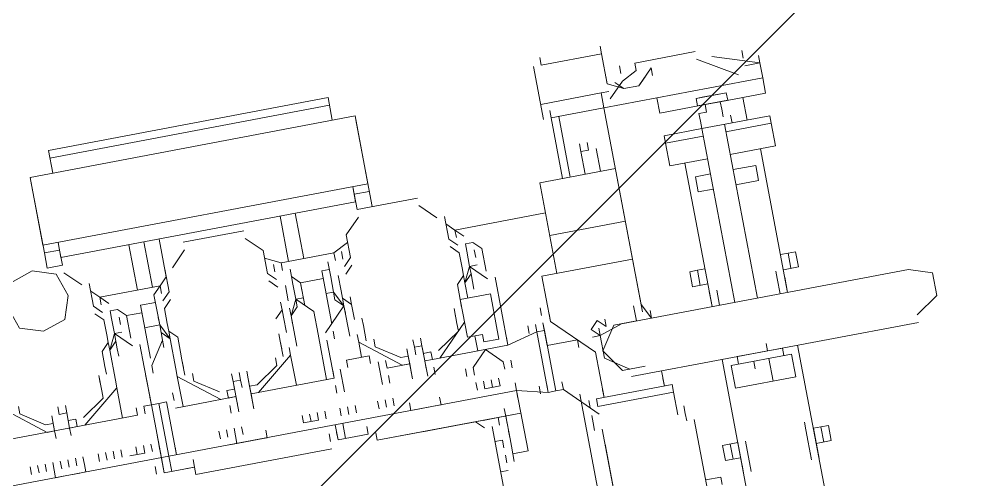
# Model space of a CAD drawing. Extents: x 407440 to 411585, y 6041728 to 6045069.
# Drawn here: x 408249.29 to 408256.49, y 6044183.63 to 6044187.07 of the extents above; entities that cross this region are included whole.
import ezdxf

# ---------------------------------------------------------------- set-up
doc = ezdxf.new("R2010")
doc.units = 0
doc.header["$LTSCALE"] = 5
doc.linetypes.add('foc-TIELINE', pattern=[1.875, 1.25, -0.625])
doc.layers.add('P-PROPOSED-EXISTING-H', color=59, linetype='Continuous')
doc.layers.add('T-TIE', color=201, linetype='foc-TIELINE')

# ---------------------------------------------------------------- blocks, each defined once
blk = doc.blocks.new('P-RIG-877')
at = {"layer": 'T-TIE', "linetype": 'ByBlock', "lineweight": 5}
for points in [[(10.149, -20.6768), (10.126, -20.7112), (10.0916, -20.7112), (10.0801, -20.6768), (10.0801, -20.2405), (10.0916, -20.2061), (10.126, -20.2061), (10.149, -20.2405)], [(10.1604, -20.6768), (10.1604, -20.2405)], [(9.7127, -20.4701), (9.7357, -20.4013), (9.7586, -20.4013)], [(9.7357, -20.4242), (9.7357, -20.4013), (9.7242, -20.4013)], [(9.7816, -20.4701), (9.7931, -20.4701), (9.7816, -20.4701), (9.7816, -20.4013), (9.7586, -20.4013), (9.7586, -20.6424), (9.7357, -20.6424), (9.7357, -20.6309)], [(9.8045, -20.4587), (9.816, -20.4587), (9.816, -20.4013), (9.8275, -20.4013), (9.8275, -20.4701)], [(9.8619, -20.4701), (9.8619, -20.4013), (9.8275, -20.4013)], [(10.0456, -20.4242), (10.0456, -20.4013), (10.0227, -20.4013), (10.0227, -20.4127)], [(10.3097, -20.4242), (10.3097, -20.4013), (10.2867, -20.4013), (10.2867, -20.4127), (10.2867, -20.4242), (10.3327, -20.4242)], [(9.7242, -20.4242), (9.7127, -20.4242)], [(10.0571, -20.4242), (10.0801, -20.4242), (9.8619, -20.4242)], [(10.0456, -20.4127), (10.0227, -20.4127), (10.0227, -20.4242)], [(10.3901, -20.4242), (10.1604, -20.4242)], [(10.2867, -20.4127), (10.3097, -20.4127)], [(9.7471, -20.4357), (9.7127, -20.4931)], [(9.7816, -20.4357), (9.816, -20.4357)], [(9.9079, -20.4701), (9.9079, -20.4357), (9.8849, -20.4357), (9.8849, -20.4701)], [(10.0456, -20.4357), (10.0571, -20.4357), (10.0801, -20.4357)], [(10.3212, -20.4357), (10.3327, -20.4357), (10.2867, -20.4357), (10.2753, -20.4357)], [(10.1719, -20.4472), (10.1604, -20.4472), (10.1604, -20.5161), (10.1719, -20.5161)], [(9.7586, -20.562), (9.7816, -20.562), (9.7816, -20.4931), (9.7931, -20.4931), (9.7931, -20.5046), (9.8045, -20.5046), (9.816, -20.5046), (9.816, -20.4587)], [(9.7701, -20.5046), (9.7701, -20.4587), (9.7816, -20.4587), (9.7816, -20.4701), (9.7816, -20.4931), (9.7816, -20.5046), (9.7701, -20.5046), (9.7701, -20.4931), (9.7701, -20.4701)], [(9.7701, -20.4701), (9.7701, -20.4587), (9.7701, -20.4701)], [(9.7816, -20.5046), (9.7816, -20.4587), (9.7816, -20.4701), (9.7931, -20.4701), (9.8045, -20.4701)], [(10.0801, -20.4701), (9.816, -20.4701)], [(10.1604, -20.5046), (10.1604, -20.4701), (10.149, -20.4701)], [(10.2064, -20.4701), (10.1719, -20.4701)], [(9.7012, -20.4931), (9.7012, -20.5849), (9.7127, -20.5849), (9.7242, -20.6079), (9.7471, -20.6309)], [(9.7931, -20.4931), (9.7816, -20.4931)], [(10.1834, -20.4931), (10.1719, -20.4931)], [(9.8275, -20.5046), (9.8275, -20.562), (9.816, -20.562), (9.816, -20.5046), (10.0801, -20.5046)], [(9.8275, -20.562), (9.8619, -20.562), (9.8619, -20.5046)], [(9.8849, -20.5046), (9.8849, -20.5275), (9.9079, -20.5275), (9.9079, -20.5046)], [(10.0571, -20.5275), (10.0801, -20.5275)], [(10.2867, -20.5275), (10.3327, -20.5275)], [(9.8619, -20.539), (10.0801, -20.539), (10.0571, -20.539)], [(10.0456, -20.539), (10.0456, -20.562), (10.0227, -20.562), (10.0227, -20.5505)], [(10.0456, -20.5505), (10.0227, -20.5505), (10.0227, -20.539)], [(10.3901, -20.539), (10.1604, -20.539)], [(10.3097, -20.539), (10.3097, -20.562), (10.2867, -20.562), (10.2867, -20.539), (10.3327, -20.539), (10.3212, -20.539)], [(10.2867, -20.5505), (10.3097, -20.5505)], [(9.7242, -20.562), (9.7127, -20.562), (9.7357, -20.5849), (9.7357, -20.6079), (9.7242, -20.6194)], [(9.7357, -20.5849), (9.7242, -20.5735)], [(10.3441, -20.5735), (10.3327, -20.5735), (10.3327, -20.5964)], [(10.3901, -20.5964), (10.2408, -20.5964)], [(9.7127, -20.6079), (9.7012, -20.6079)], [(9.7242, -20.6309), (9.7357, -20.6079)], [(10.2408, -20.6079), (10.2293, -20.6079), (10.2178, -20.6079), (10.2293, -20.6079)], [(10.1949, -20.7342), (10.1834, -20.7342), (10.1834, -20.6194), (10.1949, -20.6194), (10.2293, -20.6194)], [(10.1949, -20.6194), (10.1949, -20.7342), (10.1949, -20.6194)], [(9.7127, -20.6309), (9.7242, -20.6309), (9.6783, -20.6309), (9.6668, -20.6309)], [(9.6783, -20.6309), (9.6783, -20.7227), (9.6668, -20.7227)], [(9.7357, -20.7342), (9.7357, -20.6424)], [(9.7586, -20.6424), (9.7586, -20.7227), (9.7471, -20.7227)], [(10.0686, -20.6424), (9.7586, -20.6424), (9.9882, -20.6424)], [(9.8505, -20.6424), (9.8505, -20.7572), (9.9882, -20.7572)], [(9.9308, -20.6424), (9.9308, -20.7572), (9.9308, -20.6424)], [(10.0686, -20.6309), (10.0801, -20.6309), (10.0571, -20.6424), (9.9882, -20.6424), (9.9882, -20.7801), (10.0571, -20.7801), (10.1145, -20.7227), (10.1834, -20.7227), (10.1719, -20.7227)], [(10.1834, -20.6309), (10.1604, -20.6309), (10.1834, -20.6309)], [(10.1834, -20.6309), (10.1719, -20.6309)], [(10.0571, -20.6538), (10.0801, -20.6538), (10.0801, -20.6883), (10.1145, -20.7112), (10.149, -20.6883), (10.149, -20.6538)], [(9.8505, -20.6653), (9.816, -20.6653)], [(9.8045, -20.6883), (9.816, -20.6883), (9.816, -20.6768), (9.8045, -20.6768)], [(9.8505, -20.6883), (9.816, -20.6883)], [(10.0916, -20.7227), (10.0916, -20.7112), (10.0801, -20.7227), (10.0686, -20.7112), (10.0801, -20.6998), (10.0686, -20.6998)], [(9.8505, -20.7112), (9.7586, -20.7112)], [(10.0916, -20.7112), (10.0801, -20.7112)], [(9.8505, -20.7227), (9.7586, -20.7227), (9.8505, -20.7227)], [(9.7586, -20.7342), (9.6783, -20.7342)], [(10.149, -20.7801), (10.1604, -20.7801), (10.2064, -20.7342)], [(10.6312, -20.7342), (10.2293, -20.7342)], [(10.6082, -20.7342), (10.2523, -20.7342)], [(9.8964, -20.7572), (9.8964, -20.8949), (9.9079, -20.8834)], [(10.103, -20.7457), (10.0916, -20.7457), (10.0916, -20.7916), (10.0571, -20.7916), (10.0686, -20.7916), (10.0686, -20.8031), (10.0571, -20.8031)], [(10.3327, -20.7572), (10.1719, -20.7572)], [(10.1949, -20.7457), (10.1834, -20.7457)], [(10.2293, -20.7457), (10.2178, -20.7457), (10.2064, -20.7457)], [(10.0571, -20.7801), (10.0456, -20.7801)], [(10.1604, -20.7801), (10.1604, -20.7916), (10.1604, -20.8031), (10.149, -20.8031)], [(10.0456, -20.7916), (10.0342, -20.7916)], [(10.1604, -20.7916), (10.0686, -20.7916), (10.1604, -20.7916)], [(10.2408, -20.872), (10.2523, -20.872), (10.2408, -20.872), (10.2523, -20.872), (10.2408, -20.872), (10.2408, -20.849), (10.149, -20.849), (10.1604, -20.8031), (10.0686, -20.8031), (10.0801, -20.849), (10.0686, -20.849)], [(10.1604, -20.8146), (10.149, -20.8146)], [(9.9768, -20.849), (10.0801, -20.849), (10.0801, -20.9638), (10.0686, -20.9638), (10.0801, -20.9638)], [(10.1145, -20.849), (10.103, -20.849)], [(10.1604, -20.849), (10.149, -20.849), (10.1375, -20.849)], [(10.149, -20.849), (10.149, -21.3771)], [(10.1719, -21.0671), (10.1834, -21.0671), (10.1834, -20.849), (10.1834, -20.9983)], [(9.9538, -20.872), (9.9538, -20.8834), (9.9308, -20.8834), (9.9194, -20.8834), (9.9194, -20.872), (9.9308, -20.8605), (9.9653, -20.8605)], [(10.0112, -20.9064), (9.9997, -20.9064), (10.0571, -20.9064), (10.0571, -20.8834), (10.0686, -20.8834), (10.0686, -20.8605), (9.9997, -20.8605), (9.9997, -20.9064), (9.9768, -20.9064), (9.9653, -20.8949), (9.9538, -20.8949), (9.9308, -20.8949), (9.9194, -20.9064)], [(9.9423, -20.872), (9.9308, -20.872)], [(9.9768, -20.8605), (9.9538, -20.8834), (9.9768, -20.8949), (9.9653, -20.8949)], [(10.1145, -20.9064), (10.103, -20.9064), (10.0801, -20.8834), (10.103, -20.8605), (10.1145, -20.8605)], [(10.126, -20.8949), (10.1375, -20.8949), (10.1375, -20.872), (10.126, -20.872), (10.1375, -20.872)], [(10.1834, -20.872), (10.1949, -20.872), (10.1834, -20.872), (10.1719, -20.872), (10.1834, -20.872), (10.2178, -20.872), (10.2293, -20.872), (10.2523, -20.872)], [(10.2293, -20.872), (10.2408, -20.872), (10.2293, -20.872), (10.2178, -20.872)], [(10.2293, -20.872), (10.2293, -20.872)], [(10.2293, -20.872), (10.2293, -20.872)], [(10.2523, -20.872), (10.2523, -20.872)], [(10.2523, -20.872), (10.2523, -20.872)], [(9.9882, -20.8834), (9.9768, -20.8834), (9.9653, -20.8834), (9.9538, -20.8834), (9.9423, -20.8834)], [(9.9538, -20.8834), (9.9538, -20.8834)], [(9.9653, -20.8834), (9.9768, -20.8949), (9.9997, -20.8949)], [(10.1375, -20.8834), (10.126, -20.8834)], [(10.1834, -20.8834), (10.1949, -20.8834), (10.1834, -20.8834), (10.1834, -20.9064)], [(10.1834, -20.8834), (10.1834, -20.8834)], [(10.1834, -20.8834), (10.1834, -20.8834)], [(10.1834, -20.8834), (10.1834, -20.8834)], [(10.1834, -20.8834), (10.1834, -20.8834)], [(10.1949, -20.8834), (10.1949, -20.8834)], [(10.1949, -20.8834), (10.1949, -20.8834)], [(10.2178, -20.8834), (10.2293, -20.8834), (10.2178, -20.8834), (10.2293, -20.8834), (10.2178, -20.8834), (10.2293, -20.8834), (10.2178, -20.8834), (10.2293, -20.8834), (10.2178, -20.8834), (10.2178, -20.8949)], [(10.2178, -20.8834), (10.2178, -20.8834)], [(10.2178, -20.8834), (10.2178, -20.8834)], [(10.2178, -20.8834), (10.2178, -20.8834)], [(10.2178, -20.8834), (10.2178, -20.8834)], [(10.2408, -20.8834), (10.2408, -20.8834)], [(10.2408, -20.8834), (10.2408, -20.8834)], [(10.2408, -20.8834), (10.2408, -20.8834)], [(10.2408, -20.8834), (10.2408, -20.8834)], [(10.2523, -20.8834), (10.2523, -20.8834)], [(10.2523, -20.8834), (10.2523, -20.8834)], [(10.2523, -20.8834), (10.2523, -20.8834)], [(10.2523, -20.8834), (10.2523, -20.8834)], [(10.2638, -20.8834), (10.2638, -20.8949)], [(9.8734, -20.9064), (9.9079, -20.9064), (9.9194, -20.8949)], [(9.9079, -20.8949), (9.8964, -20.8949), (9.8849, -20.9064)], [(10.0571, -20.8949), (10.0801, -20.8949)], [(10.2867, -20.8949), (10.1949, -20.8949)], [(9.8849, -20.9064), (9.8849, -20.9064)], [(10.0801, -20.9523), (10.0342, -20.9064)], [(10.1375, -20.9064), (10.126, -20.9064)], [(10.1949, -20.9064), (10.1834, -20.9179), (10.1834, -21.0671)], [(9.8734, -20.9179), (9.8505, -20.9409)], [(10.0686, -20.9523), (10.0456, -20.9179), (10.0342, -20.9179), (10.0112, -20.9179), (10.0227, -20.9179)], [(10.1145, -20.9179), (10.103, -20.9179)], [(9.839, -20.9409), (9.839, -20.9868), (9.839, -21.0327), (9.8045, -21.0327)], [(10.0686, -20.9868), (10.0571, -20.9868), (10.0571, -20.9753), (10.0686, -20.9753), (10.0686, -20.9638), (10.0801, -20.9638), (10.0801, -20.9753), (10.0916, -20.9753), (10.0801, -20.9753)], [(10.103, -20.9638), (10.0916, -20.9638)], [(10.1375, -20.9638), (10.149, -20.9638), (10.149, -20.9753), (10.149, -20.9983), (10.149, -21.0097), (10.1375, -21.0097)], [(10.0456, -20.9753), (10.0571, -20.9753), (10.0456, -20.9753), (10.0571, -20.9753), (10.0456, -20.9753), (10.0571, -20.9753), (10.0456, -20.9753), (10.0571, -20.9753), (10.103, -20.9753)], [(10.0571, -20.9868), (10.0456, -20.9868)], [(10.0571, -20.9868), (10.0456, -20.9868)], [(10.0571, -20.9868), (10.0571, -20.9868)], [(10.0571, -20.9868), (10.0571, -20.9868)], [(10.0571, -20.9868), (10.0571, -20.9868)], [(10.0571, -20.9868), (10.0571, -20.9868)], [(10.0801, -20.9753), (10.0801, -20.9753)], [(10.0801, -20.9753), (10.0801, -20.9753)], [(10.0801, -20.9753), (10.0801, -20.9753)], [(10.0801, -20.9753), (10.0801, -20.9753)], [(10.0801, -20.9753), (10.0801, -20.9753)], [(10.0801, -20.9753), (10.0801, -20.9753)], [(10.0916, -20.9753), (10.0916, -20.9753)], [(10.0916, -20.9753), (10.0916, -20.9753)], [(10.0571, -21.0671), (10.0342, -21.0671), (10.0801, -21.0097), (10.0801, -20.9983), (10.0686, -20.9983), (10.0801, -20.9983), (10.0916, -20.9983), (10.0801, -20.9983), (10.0801, -21.0327), (10.0686, -21.0327)], [(10.0342, -21.0442), (10.0456, -21.0442), (10.0686, -21.0097), (10.0686, -20.9983), (10.0801, -20.9983), (10.0686, -20.9983), (10.0571, -20.9983), (10.103, -20.9983), (10.0916, -20.9983)], [(10.0801, -20.9983), (10.0801, -20.9983)], [(10.0801, -20.9983), (10.0801, -20.9983)], [(10.0801, -20.9983), (10.0801, -20.9983)], [(10.0801, -20.9983), (10.0801, -20.9983)], [(10.0801, -20.9983), (10.0801, -20.9983)], [(10.0801, -20.9983), (10.0801, -20.9983)], [(10.0916, -20.9983), (10.0916, -20.9983)], [(10.0916, -20.9983), (10.0916, -20.9983)], [(9.7012, -21.5034), (9.7127, -21.5034), (9.816, -21.5034), (9.816, -21.4804), (9.8045, -21.4804), (9.8275, -21.4804), (9.8275, -21.0327), (9.816, -21.0327), (9.816, -21.0097)], [(9.7012, -21.0097), (9.7127, -21.0097), (9.839, -21.0097)], [(9.7012, -21.469), (9.6668, -21.469), (9.6668, -21.0442), (9.7012, -21.0442)], [(9.6783, -21.469), (9.6783, -21.0442)], [(9.8505, -21.0327), (9.8734, -21.0557), (9.9079, -21.0557), (9.9194, -21.0671)], [(10.0686, -21.0442), (10.103, -21.0442)], [(10.103, -21.0327), (10.0916, -21.0327)], [(10.1375, -21.0327), (10.126, -21.0327)], [(10.1375, -21.0442), (10.126, -21.0442)], [(9.8849, -21.0557), (9.8849, -21.0557)], [(9.9079, -21.0786), (9.8964, -21.0786), (9.8849, -21.0557)], [(9.9194, -21.0557), (9.9308, -21.0671)], [(9.9997, -21.0557), (10.0112, -21.0557)], [(10.0227, -21.0557), (10.0112, -21.0557), (10.0342, -21.0557)], [(10.0686, -21.0557), (10.0571, -21.0557), (10.0571, -21.0901), (10.0686, -21.0901)], [(10.1375, -21.0557), (10.126, -21.0557)], [(9.9079, -21.0671), (9.8964, -21.0671)], [(9.9308, -21.0786), (9.9538, -21.0786), (9.9653, -21.0786), (9.9768, -21.0671)], [(9.9653, -21.0671), (9.9768, -21.0671), (9.9997, -21.0671)], [(10.0227, -21.0671), (10.0342, -21.0671)], [(9.8964, -21.0786), (9.8964, -21.159)], [(9.9423, -21.0901), (9.9538, -21.0901), (9.9653, -21.0901), (9.9768, -21.0786), (9.9538, -21.0901)], [(9.9882, -21.0786), (9.9768, -21.0786), (9.9653, -21.0786)], [(9.9653, -21.0901), (9.9768, -21.0786), (10.0112, -21.1131)], [(9.9768, -21.0786), (10.0227, -21.0786)], [(10.149, -21.1245), (10.1719, -21.1245), (10.1604, -21.1245), (10.1719, -21.1245), (10.1719, -21.0786), (10.1604, -21.0786)], [(9.9079, -21.0901), (9.9308, -21.0901), (9.9538, -21.0901), (9.9538, -21.1016)], [(9.9997, -21.1016), (9.9194, -21.1016), (9.9194, -21.0901)], [(9.9308, -21.1016), (9.9308, -21.136), (9.9653, -21.136)], [(10.0112, -21.1016), (10.0227, -21.1016)], [(10.0686, -21.1016), (10.103, -21.1016)], [(10.1375, -21.0901), (10.126, -21.0901)], [(10.1375, -21.1016), (10.126, -21.1016)], [(10.0227, -21.1131), (10.0801, -21.1131), (10.0686, -21.1131)], [(10.0801, -21.1131), (10.0801, -21.2394), (10.0686, -21.2394), (10.0571, -21.2394), (10.0456, -21.2394), (10.0571, -21.2394), (10.103, -21.2394), (10.0916, -21.2394), (10.0801, -21.2394)], [(10.103, -21.1131), (10.0916, -21.1131)], [(10.1375, -21.1131), (10.126, -21.1131)], [(10.149, -21.1131), (10.1719, -21.1131), (10.149, -21.1131), (10.1719, -21.1131)], [(9.8275, -21.1245), (9.8964, -21.1245)], [(9.9882, -21.159), (9.9768, -21.159), (9.9653, -21.1475), (9.9538, -21.1475), (9.9768, -21.1245), (10.0112, -21.1245), (10.0801, -21.1245)], [(9.9423, -21.136), (9.9308, -21.136), (9.9194, -21.1475), (9.9079, -21.1475)], [(9.9538, -21.136), (9.9538, -21.1475), (9.9308, -21.1475), (9.9194, -21.1475)], [(10.1375, -21.136), (10.126, -21.136)], [(10.1719, -21.136), (10.1604, -21.136)], [(10.1834, -21.136), (10.1834, -21.3427), (10.1719, -21.3427), (10.1604, -21.3427)], [(9.8275, -21.1475), (9.8964, -21.1475)], [(9.9079, -21.159), (9.8964, -21.159), (9.8849, -21.1819)], [(9.9308, -21.159), (9.9538, -21.159)], [(9.9653, -21.159), (9.9768, -21.159), (9.9538, -21.1475)], [(9.9768, -21.159), (10.0227, -21.159)], [(10.1375, -21.1705), (10.126, -21.1705), (10.1375, -21.1705), (10.1375, -21.1475), (10.126, -21.1475)], [(10.1375, -21.159), (10.126, -21.159)], [(9.9194, -21.1705), (9.9079, -21.1819), (9.8734, -21.1819), (9.8505, -21.2049)], [(9.9079, -21.1705), (9.8964, -21.1705)], [(9.9308, -21.1705), (9.9194, -21.1819)], [(9.9997, -21.1705), (9.9768, -21.1705), (9.9653, -21.1705), (9.9538, -21.1705)], [(9.9768, -21.1819), (9.9653, -21.1705)], [(10.0916, -21.2394), (10.0801, -21.2394), (10.0686, -21.2394), (10.0801, -21.2394), (10.0801, -21.2279), (10.0342, -21.1705), (10.0227, -21.1705)], [(10.0342, -21.1705), (10.0801, -21.1705)], [(9.8849, -21.1819), (9.8849, -21.1819)], [(10.0112, -21.1819), (9.9997, -21.1819)], [(10.0342, -21.1819), (10.0112, -21.1819), (10.0227, -21.1819)], [(10.0686, -21.2394), (10.0686, -21.2279), (10.0456, -21.1934), (10.0342, -21.1934)], [(9.839, -21.2968), (9.839, -21.2508), (9.839, -21.2049)], [(10.149, -21.2853), (10.149, -21.2738), (10.149, -21.2394), (10.149, -21.2279), (10.1375, -21.2279)], [(10.0801, -21.2394), (10.0801, -21.2394)], [(10.0801, -21.2394), (10.0801, -21.2394)], [(10.0801, -21.2394), (10.0801, -21.2394)], [(10.0801, -21.2394), (10.0801, -21.2394)], [(10.0801, -21.2394), (10.0801, -21.2394)], [(10.0801, -21.2394), (10.0801, -21.2394)], [(10.0916, -21.2394), (10.0916, -21.2394)], [(10.0916, -21.2394), (10.0916, -21.2394)], [(10.0571, -21.2508), (10.0456, -21.2508)], [(10.0571, -21.2508), (10.0456, -21.2508)], [(10.0801, -21.2738), (10.0686, -21.2738), (10.0801, -21.2738), (10.0686, -21.2738), (10.0686, -21.2623), (10.0571, -21.2623), (10.0571, -21.2508), (10.0686, -21.2508)], [(10.0571, -21.2508), (10.0571, -21.2508)], [(10.0571, -21.2508), (10.0571, -21.2508)], [(10.0571, -21.2508), (10.0571, -21.2508)], [(10.0571, -21.2508), (10.0571, -21.2508)], [(10.0571, -21.2623), (10.0456, -21.2623), (10.0571, -21.2623), (10.0456, -21.2623), (10.0571, -21.2623), (10.0456, -21.2623), (10.0571, -21.2623), (10.103, -21.2623)], [(10.0686, -21.2738), (10.0801, -21.2738), (10.0801, -21.2623), (10.0801, -21.3197), (10.0801, -21.3542)], [(10.0801, -21.2623), (10.0801, -21.2623)], [(10.0801, -21.2623), (10.0801, -21.2623)], [(10.0801, -21.2623), (10.0801, -21.2623)], [(10.0801, -21.2623), (10.0801, -21.2623)], [(10.0801, -21.2623), (10.0801, -21.2623)], [(10.0801, -21.2623), (10.0801, -21.2623)], [(10.0916, -21.2623), (10.0916, -21.2623)], [(10.0916, -21.2623), (10.0916, -21.2623)], [(10.103, -21.2738), (10.0916, -21.2738)], [(10.149, -21.2738), (10.1375, -21.2738), (10.126, -21.2738)], [(10.0342, -21.3197), (10.0456, -21.3197), (10.0686, -21.2853)], [(10.0801, -21.2853), (10.0342, -21.3427), (10.0801, -21.3427)], [(10.1375, -21.2853), (10.126, -21.2853)], [(9.8505, -21.2968), (9.8734, -21.3197)], [(10.1375, -21.2968), (10.126, -21.2968)], [(9.9079, -21.4345), (9.8964, -21.4345), (9.8964, -21.3427), (9.8849, -21.3312), (9.8275, -21.3312)], [(9.9194, -21.3427), (9.9079, -21.3312), (9.8734, -21.3312)], [(9.8849, -21.3312), (9.8849, -21.3312)], [(9.9423, -21.3542), (9.9538, -21.3542), (9.9653, -21.3542), (9.9768, -21.3427), (9.9653, -21.3427), (9.9538, -21.3427), (9.9308, -21.3427), (9.9194, -21.3312)], [(9.9653, -21.3427), (9.9768, -21.3312), (9.9997, -21.3312), (10.0112, -21.3312)], [(10.0227, -21.3312), (10.0112, -21.3312), (10.0342, -21.3312)], [(9.9538, -21.3771), (9.9538, -21.3542), (9.9308, -21.3542), (9.9079, -21.3542), (9.8964, -21.3427), (9.9079, -21.3427)], [(9.9538, -21.3542), (9.9768, -21.3427), (10.0227, -21.3427), (10.0342, -21.3427)], [(10.1719, -21.3542), (10.1719, -21.3427), (10.1719, -21.3886), (10.149, -21.3886), (10.0686, -21.3886), (10.0571, -21.3886)], [(9.8275, -21.3542), (9.8964, -21.3542)], [(9.9997, -21.3771), (9.9194, -21.3771), (9.9194, -21.3542)], [(9.9882, -21.3542), (9.9768, -21.3542), (9.9653, -21.3542)], [(9.9768, -21.3542), (10.0112, -21.3771), (10.0227, -21.3771)], [(10.0686, -21.3542), (10.0571, -21.3542)], [(10.0801, -21.4001), (10.0686, -21.4001), (10.0686, -21.3771), (10.0686, -21.3656), (10.149, -21.3656), (10.1375, -21.3656)], [(9.8275, -21.3771), (9.8964, -21.3771)], [(9.9308, -21.3771), (9.9308, -21.4001)], [(10.0227, -21.3886), (10.0686, -21.3886), (10.0112, -21.3886), (9.9768, -21.3886)], [(10.149, -21.3771), (10.0686, -21.3771), (10.149, -21.3771)], [(10.1145, -21.3886), (10.1719, -21.3886), (10.149, -21.3886)], [(10.1375, -21.3886), (10.126, -21.3886)], [(10.1719, -21.3771), (10.149, -21.3771), (10.149, -21.9167), (10.149, -22.1693)], [(10.0112, -21.446), (9.9997, -21.446), (9.9768, -21.446), (9.9653, -21.4345), (9.9768, -21.4345), (9.9653, -21.423), (9.9538, -21.423), (9.9308, -21.423), (9.9194, -21.423), (9.9194, -21.4116), (9.9308, -21.4001), (9.9653, -21.4001)], [(9.9768, -21.4001), (9.9538, -21.423), (9.9538, -21.4116)], [(10.1375, -21.4001), (10.126, -21.4001)], [(10.1719, -21.4001), (10.1604, -21.4001)], [(9.9423, -21.4116), (9.9308, -21.4116)], [(10.0686, -21.4116), (10.0801, -21.4116), (10.0801, -21.8593), (10.0801, -21.8938)], [(10.1375, -21.4345), (10.1375, -21.4116), (10.126, -21.4116)], [(9.8734, -21.446), (9.9079, -21.446), (9.9194, -21.4345)], [(9.9079, -21.423), (9.8964, -21.4345), (9.8849, -21.446)], [(9.9653, -21.4345), (9.9538, -21.4345), (9.9308, -21.4345), (9.9194, -21.446)], [(10.0801, -21.4919), (10.0342, -21.4345), (10.0227, -21.4345), (9.9768, -21.4345), (9.9538, -21.423)], [(9.9653, -21.423), (9.9768, -21.423), (9.9882, -21.423)], [(10.0342, -21.4345), (10.0801, -21.4345)], [(9.8849, -21.446), (9.8849, -21.446)], [(9.8734, -21.4575), (9.8505, -21.4804)], [(10.0686, -21.4919), (10.0456, -21.4575), (10.0342, -21.4575), (10.0112, -21.4575), (10.0227, -21.4575)], [(10.1375, -21.4575), (10.126, -21.4575)], [(10.1375, -21.469), (10.126, -21.469)], [(9.816, -21.4804), (9.839, -21.4804), (9.839, -21.5034), (9.816, -21.5034)], [(10.1375, -21.4804), (10.126, -21.4804)], [(10.0571, -21.5264), (10.0456, -21.5264), (10.0571, -21.5264), (10.0456, -21.5264), (10.0571, -21.5264), (10.0456, -21.5264), (10.0571, -21.5264), (10.0571, -21.5149), (10.0801, -21.5149), (10.0801, -21.5034), (10.0686, -21.5034), (10.0801, -21.5034)], [(10.0686, -21.5034), (10.0686, -21.5149), (10.0571, -21.5149), (10.0456, -21.5149), (10.0571, -21.5149), (10.0456, -21.5149), (10.0571, -21.5149), (10.0456, -21.5149), (10.0571, -21.5149), (10.0456, -21.5149)], [(10.1375, -21.5493), (10.126, -21.5493), (10.1375, -21.5493), (10.149, -21.5493), (10.149, -21.5378), (10.149, -21.5149), (10.149, -21.5034), (10.1375, -21.5034), (10.126, -21.5034), (10.1375, -21.5034)], [(10.0801, -21.5149), (10.0801, -21.5149)], [(10.0801, -21.5149), (10.0801, -21.5149)], [(10.0801, -21.5149), (10.0801, -21.5149)], [(10.0801, -21.5149), (10.0801, -21.5149)], [(10.0801, -21.5149), (10.0801, -21.5149)], [(10.0801, -21.5149), (10.0801, -21.5149)], [(10.0916, -21.5149), (10.0916, -21.5149)], [(10.0916, -21.5149), (10.0916, -21.5149)], [(10.1375, -21.5149), (10.126, -21.5149)], [(10.0571, -21.5264), (10.0571, -21.5264)], [(10.0571, -21.5264), (10.0571, -21.5264)], [(10.0571, -21.5264), (10.0571, -21.5264)], [(10.0571, -21.5264), (10.0571, -21.5264)], [(10.1375, -21.5264), (10.126, -21.5264)], [(10.0801, -21.6067), (10.0342, -21.6067), (10.0801, -21.5493), (10.0801, -21.5378), (10.0571, -21.5378), (10.0686, -21.5378), (10.0686, -21.5493), (10.0456, -21.5838), (10.0342, -21.5838)], [(10.0801, -21.5378), (10.0801, -21.5378)], [(10.0801, -21.5378), (10.0801, -21.5378)], [(10.0801, -21.5378), (10.0801, -21.5378)], [(10.0801, -21.5378), (10.0801, -21.5378)], [(10.0801, -21.5378), (10.0801, -21.5378)], [(10.0801, -21.5378), (10.0801, -21.5378)], [(10.0916, -21.5378), (10.0916, -21.5378)], [(10.0916, -21.5378), (10.0916, -21.5378)], [(10.1375, -21.5378), (10.126, -21.5378)], [(10.1375, -21.5608), (10.126, -21.5608)], [(10.1375, -21.5723), (10.126, -21.5723)], [(10.1375, -21.5838), (10.126, -21.5838)]]:
    blk.add_lwpolyline(points, dxfattribs=at)
for points in [[(10.1719, -20.4357), (10.2064, -20.4357), (10.2064, -20.5275), (10.1719, -20.5275)], [(10.1719, -20.4931), (10.1834, -20.4931)], [(10.0571, -20.8146), (10.0686, -20.8146)], [(10.2064, -20.872), (10.2178, -20.872)], [(10.2408, -20.8834), (10.2523, -20.8834)], [(10.0456, -20.9868), (10.0571, -20.9868)], [(10.0456, -20.9868), (10.0571, -20.9868)], [(9.8045, -21.0097), (9.7012, -21.0097), (9.7012, -21.5034), (9.8045, -21.5034)], [(9.8275, -21.0327), (9.8045, -21.0327)], [(10.0456, -21.2508), (10.0571, -21.2508)], [(10.0456, -21.2508), (10.0571, -21.2508)], [(10.0801, -21.2623), (10.0916, -21.2623)], [(10.126, -21.2623), (10.1375, -21.2623)], [(10.126, -21.423), (10.1375, -21.423)], [(10.126, -21.446), (10.1375, -21.446)], [(9.8849, -21.4804), (9.8505, -21.4919), (9.839, -21.5264), (9.8505, -21.5608), (9.8849, -21.5723), (9.9194, -21.5608), (9.9308, -21.5264), (9.9194, -21.4919)], [(10.0801, -21.5149), (10.0916, -21.5149)], [(10.0801, -21.5378), (10.0916, -21.5378), (10.0801, -21.5378), (10.0686, -21.5378)]]:
    blk.add_lwpolyline(points, close=True, dxfattribs=at)

msp = doc.modelspace()

# ---------------------------------------------------------------- hatches: boundary and pattern name
at = {"layer": 'P-PROPOSED-EXISTING-H'}
h = msp.add_hatch(dxfattribs=at)
h.set_pattern_fill('ANSI31', color=256, scale=3.498392, style=0)
h.set_pattern_definition([(45, (-2243.128, 2713.837), (-7.854113246, 7.854113246), [])])
edge = h.paths.add_edge_path()
edge.add_line((408709.2898, 6043818.2218), (408241.3049, 6043729.7131))
edge.add_line((408241.3049, 6043729.7131), (407794.4358, 6043645.198))
edge.add_line((407794.4358, 6043645.198), (407673.8299, 6044282.8949))
edge.add_line((407673.8299, 6044282.8949), (408123.6694, 6044351.8304))
edge.add_line((408123.6694, 6044351.8304), (408654.5747, 6044433.1889))
edge.add_line((408654.5747, 6044433.1889), (409028.9973, 6044539.8658))
edge.add_line((409028.9973, 6044539.8658), (409149.7259, 6043901.5203))
edge.add_line((409149.7259, 6043901.5203), (408898.7917, 6043854.0618))
edge.add_arc((408782.127, 6043952.0096), 152.33, 241.435078, 319.984322, ccw=False)

# ---------------------------------------------------------------- block references
at = {"layer": 'T-TIE', "linetype": 'ByBlock', "xscale": 4.999999999955019, "yscale": 4.999999999955019, "zscale": 4.999999999955019, "rotation": 280.7096999997605}
msp.add_blockref('P-RIG-877', (408346.0047, 6044253.5322), dxfattribs=at)

doc.saveas('drawing.dxf')
